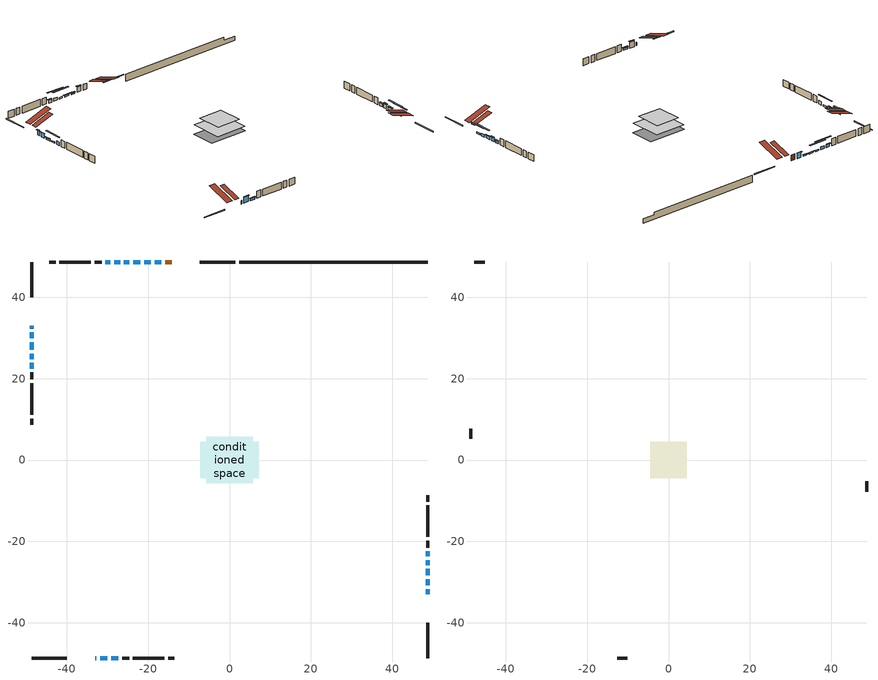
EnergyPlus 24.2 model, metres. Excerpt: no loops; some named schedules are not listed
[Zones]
conditioned space
 floor adiabatic (AdiabaticFloorConstruction): -5.76,-5.76 -5.76,5.76 5.76,5.76 5.76,-5.76 z0.79
 floor foundation (Slab1 construction): -7.15,-4.43 -7.15,4.43 7.15,4.43 7.15,-4.43 z-1.71
 wall outside (RimJoist1 construction): 1.41,48.67 -7.28,48.67 / -48.67,-48.67 -39.98,-48.67 / -48.67,48.67 -48.67,39.98 / 48.67,-48.67 48.67,-39.98 z0.79:1.09
 wall outside (AdiabaticWallConstruction 1): -14.23,48.67 -15.85,48.67 z0.79:2.82
 wall outside (AdiabaticWallConstruction): -33.03,-48.67 -32.72,-48.67 / -48.67,23.88 -48.67,22.44 z0.79:2.01; -16.77,48.67 -18.4,48.67 z0.79:2.62; -19.33,48.67 -20.96,48.67 z0.79:1.15; -21.88,48.67 -23.72,48.67 z0.79:1.2; -31.8,-48.67 -30.02,-48.67 z0.79:2.87; -29.09,-48.67 -27.31,-48.67 z0.79:1.45; -48.67,33.03 -48.67,32.32 z0.79:2.57; -48.67,31.39 -48.67,29.87 z0.79:2.31; -48.67,28.94 -48.67,27.06 z0.79:1.4; 48.67,-33.03 48.67,-31.71 / -24.64,48.67 -25.96,48.67 / -48.67,26.13 -48.67,24.81 z0.79:1.3; 48.67,-30.78 48.67,-29.31 z0.79:1.55; -26.89,48.67 -28.36,48.67 / 48.67,-23.68 48.67,-22.46 / -29.29,48.67 -30.51,48.67 z0.79:1.76; 48.67,-28.38 48.67,-26.76 z0.79:1.81; 48.67,-25.83 48.67,-24.61 z0.79:2.26
 wall outside (Wall1 construction): -31.44,48.67 -33.15,48.67 / -26.38,-48.67 -24.67,-48.67 / -48.67,21.51 -48.67,19.8 / 48.67,-21.53 48.67,-19.82 z0.79:3.23
 wall outside (Wall2 construction): -34.08,48.67 -41.83,48.67 / -23.74,-48.67 -16,-48.67 / -48.67,18.87 -48.67,11.12 / 48.67,-18.89 48.67,-11.14 z0.79:3.23
 wall outside (Wall3 construction): -42.76,48.67 -44.28,48.67 / -15.07,-48.67 -13.54,-48.67 / -48.67,10.19 -48.67,8.67 / 48.67,-10.21 48.67,-8.69 z0.79:3.23
 wall foundation (FoundationWall1 construction): 2.34,48.67,-1.71 2.34,48.67,0.79 44.03,48.67,0.79 44.03,48.67,-0.19 48.67,48.67,-0.19 48.67,48.67,-1.71
 window (WindowConstruction 12): -33.03,-48.67 -32.72,-48.67 z0.79:2.01
 window (WindowConstruction 4): -16.77,48.67 -18.4,48.67 z0.79:2.62
 window (WindowConstruction 5): -19.33,48.67 -20.96,48.67 z0.79:1.15
 window (WindowConstruction 6): -21.89,48.67 -23.71,48.67 z0.79:1.2
 window (WindowConstruction 7): -31.8,-48.67 -30.02,-48.67 z0.79:2.87
 window (WindowConstruction 8): -29.09,-48.67 -27.31,-48.67 z0.79:1.45
 window (WindowConstruction 9): -48.67,33.03 -48.67,32.32 z0.79:2.57
 window (WindowConstruction 10): -48.67,31.39 -48.67,29.87 z0.79:2.31
 window (WindowConstruction 11): -48.67,28.94 -48.67,27.06 z0.79:1.4
 window (WindowConstruction 14): 48.67,-33.03 48.67,-31.71 z0.79:1.3
 window (WindowConstruction 15): 48.67,-30.78 48.67,-29.31 z0.79:1.55
 window (WindowConstruction 16): -24.64,48.67 -25.96,48.67 z0.79:1.3
 window (WindowConstruction 17): -26.89,48.67 -28.36,48.67 z0.79:1.76
 window (WindowConstruction 18): -48.67,26.13 -48.67,24.81 z0.79:1.3
 window (WindowConstruction 13): -48.67,23.88 -48.67,22.44 z0.79:2.01
 window (WindowConstruction): 48.67,-28.38 48.67,-26.76 z0.79:1.8
 window (WindowConstruction 1): 48.67,-25.83 48.67,-24.61 z0.79:2.26
 window (WindowConstruction 2): 48.67,-23.68 48.67,-22.46 z0.79:1.76
 window (WindowConstruction 3): -29.29,48.67 -30.51,48.67 z0.79:1.76
 door (Door): -14.23,48.67 -15.84,48.67 z0.79:2.82
 ceiling adiabatic (AdiabaticFloorConstruction): 5.76,-5.76 5.76,5.76 -5.76,5.76 -5.76,-5.76 z0.79
 roof outside (Roof2 construction): -13.3,48.67,3.23 -13.3,41.57,5.59 -11.43,41.57,5.59 -11.43,48.67,3.23; -33.96,-48.67,3.23 -33.96,-41.57,5.59 -35.83,-41.57,5.59 -35.83,-48.67,3.23; -48.67,33.96,3.23 -41.57,33.96,5.59 -41.57,35.83,5.59 -48.67,35.83,3.23; 48.67,-33.96,3.23 41.57,-33.96,5.59 41.57,-35.83,5.59 48.67,-35.83,3.23
attic - vented
 floor to conditioned space (Floor1 construction Reversed): -4.46,-4.46 -4.46,4.46 4.46,4.46 4.46,-4.46 z3.23
 wall outside (Wall4 construction): -45.21,48.67 -47.74,48.67 / -12.61,-48.67 -10.09,-48.67 / -48.67,7.74 -48.67,5.21 / 48.67,-7.76 48.67,-5.24 z0.79:3.23
 roof outside (Roof1 construction): -10.5,48.67,3.23 -10.5,39.97,6.13 -8.21,39.97,6.13 -8.21,48.67,3.23; -36.76,-48.67,3.23 -36.76,-39.97,6.13 -39.05,-39.97,6.13 -39.05,-48.67,3.23; -48.67,36.76,3.23 -39.97,36.76,6.13 -39.97,39.05,6.13 -48.67,39.05,3.23; 48.67,-36.76,3.23 39.97,-36.76,6.13 39.97,-39.05,6.13 48.67,-39.05,3.23
shading: -18.6,48.67 -16.57,48.67 -16.57,49.08 -18.6,49.08 z2.82; -21.16,48.67 -19.13,48.67 -19.13,49.08 -21.16,49.08 z1.35; -23.92,48.67 -21.68,48.67 -21.68,49.08 -23.92,49.08 z1.4; -29.82,-48.67 -32,-48.67 -32,-49.08 -29.82,-49.08 z3.07; -27.11,-48.67 -29.29,-48.67 -29.29,-49.08 -27.11,-49.08 z1.65; -48.67,32.12 -48.67,33.23 -49.08,33.23 -49.08,32.12 z2.77; -48.67,29.67 -48.67,31.59 -49.08,31.59 -49.08,29.67 z2.52; -48.67,26.86 -48.67,29.14 -49.08,29.14 -49.08,26.86 z1.6; 48.67,-29.07 48.67,-35.67 49.08,-35.67 49.08,-29.07 z3.94; 48.67,-26.67 48.67,-33.42 49.08,-33.42 49.08,-26.67 z4.19; -28.6,48.67 -22,48.67 -22,49.08 -28.6,49.08 z3.94; -31,48.67 -24.25,48.67 -24.25,49.08 -31,49.08 z4.4; -48.67,22.17 -48.67,28.77 -49.08,28.77 -49.08,22.17 z3.94; 48.67,-26.56 48.67,-28.58 49.08,-28.58 49.08,-26.56 z2.01; 48.67,-24.41 48.67,-26.03 49.08,-26.03 49.08,-24.41 z2.46; 48.67,-22.26 48.67,-23.88 49.08,-23.88 49.08,-22.26 z1.96; -30.71,48.67 -29.09,48.67 -29.09,49.08 -30.71,49.08 z1.96
[Building]
Building 1: Terrain=Suburbs
[Site:Location]
Edmonton Intl AP_AB: Latitude {deg}=53.31; Longitude {deg}=-113.58; Time Zone {hr}=-7; Elevation {m}=723; Keep Site Location Information=Yes
[Site:GroundTemperature:Shallow]
-1.56185, -3.61833, -3.78302, -2.80711, 1.11059, 5.01004, 8.39065, 10.5322, 10.7141, 8.97234, 5.67794, 1.89811
[Site:WaterMainsTemperature]
Calculation Method=Schedule; Temperature Schedule=mains temperature schedule
[Material] Roughness=Rough; Thermal Absorptance=0.9
Name | Thickness {m} | Conductivity {W/m-K} | Density {kg/m3} | Specific Heat {J/kg-K} | Solar Absorptance | Visible Absorptance
asphalt or fiberglass shingles | 0.00635 | 0.162714 | 1121.4 | 1465.45 | 0.4 | 0.4
ceiling loosefill ins | 0.254 | 0.0480833 | 16.02 | 1046.75 | 0.7 | 0.7
ceiling stud and cavity | 0.1397 | 0.316081 | 65.682 | 1177.47 | 0.7 | 0.7
concrete 4.0 in. | 0.1016 | 1.803125 | 2242.8 | 837.4 | 0.7 | 0.7
concrete 8.0 in. | 0.2032 | 1.803125 | 2242.8 | 837.4 | 0.7 | 0.7
door material | 0.04445 | 0.053851 | 512.64 | 1214.23 | 0.7 | 0.7
exterior vertical ins | 0.0483764 | 0.029427 | 32.04 | 1214.23 | 0.7 | 0.7
floor covering | 0.0127 | 0.0433444 | 54.468 | 1339.84 | 0.6 | 0.6
floor rigid ins; wall rigid ins 1 | 0.512978 | 0.029427 | 32.04 | 1214.23 | 0.7 | 0.7
floor stud and cavity | 0.1397 | 1.75129 | 37.0049 | 1207.88 | 0.7 | 0.7
furniture material conditioned space 1 | 0.1524 | 0.115458 | 640.8 | 1214.23 | 0.6 | 0.6
gypsum board | 0.0127 | 0.160291 | 801 | 837.4 | 0.6 | 0.6
gypsum board 1 | 0.0127 | 0.160291 | 801 | 837.4 | 0.7 | 0.7
osb sheathing 0.5 in. | 0.0127 | 0.115458 | 512.64 | 1214.23 | 0.7 | 0.7
osb sheathing 0.75 in. | 0.01905 | 0.115458 | 512.64 | 1214.23 | 0.7 | 0.7
osb sheathing 2.0 in. | 0.0508 | 0.115458 | 512.64 | 1214.23 | 0.7 | 0.7
rim joist stud and cavity | 0.0508 | 0.0296634 | 125.044 | 1163.47 | 0.6 | 0.6
roof rigid ins; wall rigid ins | 0.051816 | 0.029427 | 32.04 | 1214.23 | 0.7 | 0.7
roof stud and cavity | 0.2032 | 0.131768 | 78.34581 | 1123.46 | 0.7 | 0.7
wall stud and cavity | 0.1397 | 0.234733 | 139.0536 | 1170.24 | 0.7 | 0.7
wall stud and cavity 1 | 0.1397 | 0.216775 | 139.0536 | 1170.24 | 0.7 | 0.7
wall stud and cavity 2 | 0.1397 | 0.453384 | 139.0536 | 1170.24 | 0.7 | 0.7
wall stud and cavity 3 | 0.0889 | 6.1454 | 50.32683 | 1063.81 | 0.6 | 0.6
wall stud and cavity 4 | 0.0889 | 0.380278 | 52.3479 | 1209.89 | 0.7 | 0.7
wall stud and cavity 5 | 0.0889 | 0.391764 | 83.0341 | 1211.67 | 0.7 | 0.7
wood siding | 0.0254 | 0.102417 | 544.68 | 1172.36 | 0.4 | 0.4
wood siding 1 | 0.00254 | 0.102417 | 544.68 | 1172.36 | 0.4 | 0.4
wood siding 2; wood siding 3; wood siding 4 | 0.0254 | 0.102417 | 544.68 | 1172.36 | 0.7 | 0.7
[WindowMaterial:SimpleGlazingSystem]
Name | U-Factor {W/m2-K} | Solar Heat Gain Coefficient
WindowMaterial | 2.24167 | 0.57
WindowMaterial 1 | 2.393277 | 0.5
WindowMaterial 10 | 2.37113 | 0.51
WindowMaterial 11 | 3.13539 | 0.43
WindowMaterial 12 | 2.53863 | 0.58
WindowMaterial 13 | 3.02808 | 0.47
WindowMaterial 14 | 2.32344 | 0.53
WindowMaterial 15 | 2.472769 | 0.47
WindowMaterial 16 | 2.26495 | 0.56
WindowMaterial 2 | 2.29164 | 0.54
WindowMaterial 3 | 2.28312 | 0.55
WindowMaterial 4 | 2.70046 | 0.5
WindowMaterial 5 | 2.617558 | 0.55
WindowMaterial 6 | 2.12017 | 0.61
WindowMaterial 7 | 2.49662 | 0.6
WindowMaterial 8 | 2.98606 | 0.55
WindowMaterial 9 | 2.17922 | 0.59
[Construction]
AdiabaticFloorConstruction: floor stud and cavity, floor rigid ins, osb sheathing 0.75 in., floor covering
AdiabaticWallConstruction: wood siding 3, wall rigid ins 1, wall stud and cavity 4, gypsum board
AdiabaticWallConstruction 1: wood siding 4, wall rigid ins 1, wall stud and cavity 4, gypsum board
Door: door material
Floor1 construction Reversed: gypsum board, ceiling stud and cavity, ceiling loosefill ins
FoundationWall1 construction: concrete 8.0 in., gypsum board 1
furniture construction conditioned space 1: furniture material conditioned space 1
PartitionWallConstruction: gypsum board, wall stud and cavity 5, gypsum board
RimJoist1 construction: wood siding 2, osb sheathing 2.0 in., rim joist stud and cavity
Roof1 construction: asphalt or fiberglass shingles
Roof2 construction: asphalt or fiberglass shingles, roof rigid ins, osb sheathing 0.75 in., roof stud and cavity, gypsum board
Slab1 construction: concrete 4.0 in.
Wall1 construction: wood siding, wall rigid ins, osb sheathing 0.5 in., wall stud and cavity, gypsum board
Wall2 construction: wood siding, wall rigid ins, osb sheathing 0.5 in., wall stud and cavity 1, gypsum board
Wall3 construction: wood siding, wall rigid ins, osb sheathing 0.5 in., wall stud and cavity 2, gypsum board
Wall4 construction: wood siding 1, wall stud and cavity 3
WindowConstruction: WindowMaterial
WindowConstruction 1: WindowMaterial 1
WindowConstruction 10: WindowMaterial 9
WindowConstruction 11: WindowMaterial 10
WindowConstruction 12: WindowMaterial 11
WindowConstruction 13: WindowMaterial 12
WindowConstruction 14: WindowMaterial 13
WindowConstruction 15: WindowMaterial 14
WindowConstruction 16; WindowConstruction 18: WindowMaterial 15
WindowConstruction 17: WindowMaterial 16
WindowConstruction 2; WindowConstruction 3: WindowMaterial 2
WindowConstruction 4: WindowMaterial 3
WindowConstruction 5: WindowMaterial 4
WindowConstruction 6: WindowMaterial 5
WindowConstruction 7: WindowMaterial 6
WindowConstruction 8: WindowMaterial 7
WindowConstruction 9: WindowMaterial 8
[Zone] Multiplier=1; Part of Total Floor Area=Yes
Name | Volume {m3}
attic - vented | 37.4581
conditioned space | 695.2
[Space]
Name | Zone | Volume {m3}
attic - vented 1 | attic - vented | 37.4581
conditioned space 1 | conditioned space | 695.2
[ZoneInfiltration:EffectiveLeakageArea]
infil attic - vented 1: Zone or Space=attic - vented 1; Schedule=Always On Discrete; Effective Air Leakage Area {cm2}=2770.09; Stack Coefficient=0.00037104; Wind Coefficient=1.30146e-05
[ZoneMixing]
whole house fan mix: Zone or Space=attic - vented; Schedule=Always On Continuous; Design Flow Rate Calculation Method=Flow/Zone; Design Flow Rate {m3/s}=0; Source Zone or Space=conditioned space
[SurfaceProperty:ExposedFoundationPerimeter]
Slab1: Exposed Perimeter Calculation Method=TotalExposedPerimeter; Total Exposed Perimeter {m}=46.329
[InternalMass] Zone or ZoneList=conditioned space; Space or SpaceList=conditioned space 1
Name | Construction | Surface Area {m2}
furniture mass conditioned space 1 | furniture construction conditioned space 1 | 103.8
partition wall mass | PartitionWallConstruction | 259.5
[Lights]
interior lighting: Zone or ZoneList or Space or SpaceList=conditioned space 1; Schedule=interior lighting schedule; Design Level Calculation Method=LightingLevel; Lighting Level {W}=343.2; Return Air Fraction=0; Fraction Radiant=0.6; Fraction Visible=0.2; Fraction Replaceable=1
[People]
occupants: Zone or ZoneList or Space or SpaceList=conditioned space 1; Number of People Schedule=occupants schedule; Number of People Calculation Method=People; Number of People=3; Fraction Radiant=0.314171; Sensible Heat Fraction=0.56303; Activity Level Schedule=occupants activity schedule; Carbon Dioxide Generation Rate {m3/s-W}=0; Enable ASHRAE 55 Comfort Warnings=No; Mean Radiant Temperature Calculation Type=EnclosureAveraged
[ElectricEquipment] Zone or ZoneList or Space or SpaceList=conditioned space 1; Design Level Calculation Method=EquipmentLevel
Name | Schedule | Design Level {W} | Fraction Latent | Fraction Radiant | Fraction Lost
clothes dryer | clothes dryer schedule | 140.772 | 0.015 | 0.081 | 0.85
clothes washer | clothes washer schedule | 32.1985 | 0.03 | 0.162 | 0.7
cooking range | cooking range schedule | 215.147 | 0.08 | 0.432 | 0.2
dishwasher | dishwasher schedule | 66.8632 | 0.3 | 0.18 | 0.4
fridge | fridge schedule | 72.9452 | 0 | 0.6 | 0
mech vent bath fan 0 | mech vent bath fan 0 schedule | 50.2 | 0 | 0 | 1
mech vent bath fan 1 | mech vent bath fan 1 schedule | 50.2 | 0 | 0 | 1
mech vent house fan | mech vent house fan schedule | 0 | 0 | 0 | 1
mech vent house fan cfis | mech vent house fan cfis schedule | 0 | 0 | 0 | 0
mech vent range fan 0 | mech vent range fan 0 schedule | 57 | 0 | 0 | 1
misc plug loads | misc plug loads schedule | 494.7 | 0.045 | 0.513 | 0.1
whole house fan | Always On Discrete | 0 | 0 | 0 | 1
[OtherEquipment] Zone or ZoneList or Space or SpaceList=conditioned space 1; Design Level Calculation Method=EquipmentLevel
Name | Fuel Type | Schedule | Design Level {W} | Fraction Latent | Fraction Radiant | Fraction Lost
clothes dryer 1 | Electricity | clothes dryer schedule | 0 | 0.015 | 0.081 | 0.85
cooking range 1 | Electricity | cooking range schedule | 0 | 0.08 | 0.432 | 0.2
general water use latent | None | general water use schedule | 62.594 | 1 | 0 | 0
general water use sensible | None | general water use schedule | -61.6891 | 0 | 0.6 | 0
mech vent house fan latent load | None | Always On Discrete | 0 | 1 | 0 | 0
mech vent house fan sensible load | None | Always On Discrete | 0 | 0 | 0 | 0
water heater energy adjustment1 | NaturalGas | Always On Discrete | 0.01 | 0 | 0 | 1
[ZoneInfiltration:DesignFlowRate] Zone or ZoneList or Space or SpaceList=conditioned space 1; Schedule=Always On Discrete; Design Flow Rate Calculation Method=Flow/Zone; Design Flow Rate {m3/s}=0
infil flow; natural vent flow; whole house fan flow
[Foundation:Kiva]
Foundation Kiva 1: Initial Indoor Air Temperature {C}=18; Wall Height Above Grade {m}=0.790011; Wall Depth Below Slab {m}=0.2032; Custom Block Material Name 1=exterior vertical ins; Custom Block Depth 1 {m}=2.5; Custom Block X Position 1 {m}=0.2159; Custom Block Z Position 1 {m}=0
[Foundation:Kiva:Settings]
Soil Conductivity {W/m-K}=0.849921; Soil Density {kg/m3}=1842.3; Soil Specific Heat {J/kg-K}=418.7; Ground Solar Absorptivity=0.9; Ground Thermal Absorptivity=0.9; Ground Surface Roughness {m}=0.03; Far-Field Width {m}=40; Deep-Ground Boundary Condition=ZeroFlux; Deep-Ground Depth {m}=40; Minimum Cell Dimension {m}=0.2; Maximum Cell Growth Coefficient=3; Simulation Timestep=Timestep
[Exterior:Lights]
exterior lighting: Schedule=exterior lighting schedule; Design Level {W}=75.6
[Schedule:Constant]
Name | Hourly Value
Always On Continuous; mech vent house fan schedule; mech vent house fan cfis schedule; Always On Discrete | 1
occupants activity schedule | 117.228
fridge schedule | 0
[Schedule:Week:Daily]
interior lighting schedule Week Rule - Jan1-Jan27: interior lighting schedule day, interior lighting schedule day, interior lighting schedule day, interior lighting schedule day, interior lighting schedule day, interior lighting schedule day, interior lighting schedule day, interior lighting schedule default day, interior lighting schedule default day, interior lighting schedule default day, interior lighting schedule default day, interior lighting schedule default day
interior lighting schedule Week Rule - Jan28-Feb3: interior lighting schedule day, interior lighting schedule day, interior lighting schedule day, interior lighting schedule day, interior lighting schedule day 1, interior lighting schedule day 1, interior lighting schedule day 1, interior lighting schedule default day, interior lighting schedule default day, interior lighting schedule default day, interior lighting schedule default day, interior lighting schedule default day
interior lighting schedule Week Rule - Feb4-Feb24: interior lighting schedule day 1, interior lighting schedule day 1, interior lighting schedule day 1, interior lighting schedule day 1, interior lighting schedule day 1, interior lighting schedule day 1, interior lighting schedule day 1, interior lighting schedule default day, interior lighting schedule default day, interior lighting schedule default day, interior lighting schedule default day, interior lighting schedule default day
interior lighting schedule Week Rule - Feb25-Mar3: interior lighting schedule day 1, interior lighting schedule day 1, interior lighting schedule day 1, interior lighting schedule day 1, interior lighting schedule day 2, interior lighting schedule day 2, interior lighting schedule day 2, interior lighting schedule default day, interior lighting schedule default day, interior lighting schedule default day, interior lighting schedule default day, interior lighting schedule default day
interior lighting schedule Week Rule - Mar4-Mar31: interior lighting schedule day 2, interior lighting schedule day 2, interior lighting schedule day 2, interior lighting schedule day 2, interior lighting schedule day 2, interior lighting schedule day 2, interior lighting schedule day 2, interior lighting schedule default day, interior lighting schedule default day, interior lighting schedule default day, interior lighting schedule default day, interior lighting schedule default day
interior lighting schedule Week Rule - Apr1-Apr28: interior lighting schedule day 3, interior lighting schedule day 3, interior lighting schedule day 3, interior lighting schedule day 3, interior lighting schedule day 3, interior lighting schedule day 3, interior lighting schedule day 3, interior lighting schedule default day, interior lighting schedule default day, interior lighting schedule default day, interior lighting schedule default day, interior lighting schedule default day
interior lighting schedule Week Rule - Apr29-May5: interior lighting schedule day 3, interior lighting schedule day 3, interior lighting schedule day 4, interior lighting schedule day 4, interior lighting schedule day 4, interior lighting schedule day 4, interior lighting schedule day 4, interior lighting schedule default day, interior lighting schedule default day, interior lighting schedule default day, interior lighting schedule default day, interior lighting schedule default day
interior lighting schedule Week Rule - May6-May26: interior lighting schedule day 4, interior lighting schedule day 4, interior lighting schedule day 4, interior lighting schedule day 4, interior lighting schedule day 4, interior lighting schedule day 4, interior lighting schedule day 4, interior lighting schedule default day, interior lighting schedule default day, interior lighting schedule default day, interior lighting schedule default day, interior lighting schedule default day
interior lighting schedule Week Rule - May27-Jun2: interior lighting schedule day 4, interior lighting schedule day 4, interior lighting schedule day 4, interior lighting schedule day 4, interior lighting schedule day 4, interior lighting schedule day 5, interior lighting schedule day 5, interior lighting schedule default day, interior lighting schedule default day, interior lighting schedule default day, interior lighting schedule default day, interior lighting schedule default day
interior lighting schedule Week Rule - Jun3-Jun30: interior lighting schedule day 5, interior lighting schedule day 5, interior lighting schedule day 5, interior lighting schedule day 5, interior lighting schedule day 5, interior lighting schedule day 5, interior lighting schedule day 5, interior lighting schedule default day, interior lighting schedule default day, interior lighting schedule default day, interior lighting schedule default day, interior lighting schedule default day
interior lighting schedule Week Rule - Jul1-Jul28: interior lighting schedule day 6, interior lighting schedule day 6, interior lighting schedule day 6, interior lighting schedule day 6, interior lighting schedule day 6, interior lighting schedule day 6, interior lighting schedule day 6, interior lighting schedule default day, interior lighting schedule default day, interior lighting schedule default day, interior lighting schedule default day, interior lighting schedule default day
interior lighting schedule Week Rule - Jul29-Aug4: interior lighting schedule day 6, interior lighting schedule day 6, interior lighting schedule day 6, interior lighting schedule day 7, interior lighting schedule day 7, interior lighting schedule day 7, interior lighting schedule day 7, interior lighting schedule default day, interior lighting schedule default day, interior lighting schedule default day, interior lighting schedule default day, interior lighting schedule default day
interior lighting schedule Week Rule - Aug5-Aug25: interior lighting schedule day 7, interior lighting schedule day 7, interior lighting schedule day 7, interior lighting schedule day 7, interior lighting schedule day 7, interior lighting schedule day 7, interior lighting schedule day 7, interior lighting schedule default day, interior lighting schedule default day, interior lighting schedule default day, interior lighting schedule default day, interior lighting schedule default day
interior lighting schedule Week Rule - Aug26-Sep1: interior lighting schedule day 7, interior lighting schedule day 7, interior lighting schedule day 7, interior lighting schedule day 7, interior lighting schedule day 7, interior lighting schedule day 7, interior lighting schedule day 8, interior lighting schedule default day, interior lighting schedule default day, interior lighting schedule default day, interior lighting schedule default day, interior lighting schedule default day
interior lighting schedule Week Rule - Sep2-Sep29: interior lighting schedule day 8, interior lighting schedule day 8, interior lighting schedule day 8, interior lighting schedule day 8, interior lighting schedule day 8, interior lighting schedule day 8, interior lighting schedule day 8, interior lighting schedule default day, interior lighting schedule default day, interior lighting schedule default day, interior lighting schedule default day, interior lighting schedule default day
interior lighting schedule Week Rule - Sep30-Oct6: interior lighting schedule day 8, interior lighting schedule day 9, interior lighting schedule day 9, interior lighting schedule day 9, interior lighting schedule day 9, interior lighting schedule day 9, interior lighting schedule day 9, interior lighting schedule default day, interior lighting schedule default day, interior lighting schedule default day, interior lighting schedule default day, interior lighting schedule default day
interior lighting schedule Week Rule - Oct7-Oct27: interior lighting schedule day 9, interior lighting schedule day 9, interior lighting schedule day 9, interior lighting schedule day 9, interior lighting schedule day 9, interior lighting schedule day 9, interior lighting schedule day 9, interior lighting schedule default day, interior lighting schedule default day, interior lighting schedule default day, interior lighting schedule default day, interior lighting schedule default day
interior lighting schedule Week Rule - Oct28-Nov3: interior lighting schedule day 9, interior lighting schedule day 9, interior lighting schedule day 9, interior lighting schedule day 9, interior lighting schedule day 10, interior lighting schedule day 10, interior lighting schedule day 10, interior lighting schedule default day, interior lighting schedule default day, interior lighting schedule default day, interior lighting schedule default day, interior lighting schedule default day
interior lighting schedule Week Rule - Nov4-Nov24: interior lighting schedule day 10, interior lighting schedule day 10, interior lighting schedule day 10, interior lighting schedule day 10, interior lighting schedule day 10, interior lighting schedule day 10, interior lighting schedule day 10, interior lighting schedule default day, interior lighting schedule default day, interior lighting schedule default day, interior lighting schedule default day, interior lighting schedule default day
interior lighting schedule Week Rule - Nov25-Dec1: interior lighting schedule day 10, interior lighting schedule day 10, interior lighting schedule day 10, interior lighting schedule day 10, interior lighting schedule day 10, interior lighting schedule day 10, interior lighting schedule day 11, interior lighting schedule default day, interior lighting schedule default day, interior lighting schedule default day, interior lighting schedule default day, interior lighting schedule default day
interior lighting schedule Week Rule - Dec2-Dec31: interior lighting schedule day 11, interior lighting schedule day 11, interior lighting schedule day 11, interior lighting schedule day 11, interior lighting schedule day 11, interior lighting schedule day 11, interior lighting schedule day 11, interior lighting schedule default day, interior lighting schedule default day, interior lighting schedule default day, interior lighting schedule default day, interior lighting schedule default day
occupants schedule Week Rule - Jan1-Dec31: occupants schedule day, occupants schedule day, occupants schedule day, occupants schedule day, occupants schedule day, occupants schedule day, occupants schedule day, occupants schedule default day, occupants schedule default day, occupants schedule default day, occupants schedule default day, occupants schedule default day
clothes dryer schedule Week Rule - Jan1-Dec31: clothes dryer schedule day, clothes dryer schedule day, clothes dryer schedule day, clothes dryer schedule day, clothes dryer schedule day, clothes dryer schedule day, clothes dryer schedule day, clothes dryer schedule default day, clothes dryer schedule default day, clothes dryer schedule default day, clothes dryer schedule default day, clothes dryer schedule default day
clothes washer schedule Week Rule - Jan1-Dec31: clothes washer schedule day, clothes washer schedule day, clothes washer schedule day, clothes washer schedule day, clothes washer schedule day, clothes washer schedule day, clothes washer schedule day, clothes washer schedule default day, clothes washer schedule default day, clothes washer schedule default day, clothes washer schedule default day, clothes washer schedule default day
cooking range schedule Week Rule - Jan1-Dec31: cooking range schedule day, cooking range schedule day, cooking range schedule day, cooking range schedule day, cooking range schedule day, cooking range schedule day, cooking range schedule day, cooking range schedule default day, cooking range schedule default day, cooking range schedule default day, cooking range schedule default day, cooking range schedule default day
dishwasher schedule Week Rule - Jan1-Dec31: dishwasher schedule day, dishwasher schedule day, dishwasher schedule day, dishwasher schedule day, dishwasher schedule day, dishwasher schedule day, dishwasher schedule day, dishwasher schedule default day, dishwasher schedule default day, dishwasher schedule default day, dishwasher schedule default day, dishwasher schedule default day
mech vent bath fan 0 schedule Week Rule - Jan1-Dec31: mech vent bath fan 0 schedule day, mech vent bath fan 0 schedule day, mech vent bath fan 0 schedule day, mech vent bath fan 0 schedule day, mech vent bath fan 0 schedule day, mech vent bath fan 0 schedule day, mech vent bath fan 0 schedule day, mech vent bath fan 0 schedule default day, mech vent bath fan 0 schedule default day, mech vent bath fan 0 schedule default day, mech vent bath fan 0 schedule default day, mech vent bath fan 0 schedule default day
mech vent bath fan 1 schedule Week Rule - Jan1-Dec31: mech vent bath fan 1 schedule day, mech vent bath fan 1 schedule day, mech vent bath fan 1 schedule day, mech vent bath fan 1 schedule day, mech vent bath fan 1 schedule day, mech vent bath fan 1 schedule day, mech vent bath fan 1 schedule day, mech vent bath fan 1 schedule default day, mech vent bath fan 1 schedule default day, mech vent bath fan 1 schedule default day, mech vent bath fan 1 schedule default day, mech vent bath fan 1 schedule default day
mech vent range fan 0 schedule Week Rule - Jan1-Dec31: mech vent range fan 0 schedule day, mech vent range fan 0 schedule day, mech vent range fan 0 schedule day, mech vent range fan 0 schedule day, mech vent range fan 0 schedule day, mech vent range fan 0 schedule day, mech vent range fan 0 schedule day, mech vent range fan 0 schedule default day, mech vent range fan 0 schedule default day, mech vent range fan 0 schedule default day, mech vent range fan 0 schedule default day, mech vent range fan 0 schedule default day
misc plug loads schedule Week Rule - Jan1-Dec31: misc plug loads schedule day, misc plug loads schedule day, misc plug loads schedule day, misc plug loads schedule day, misc plug loads schedule day, misc plug loads schedule day, misc plug loads schedule day, misc plug loads schedule default day, misc plug loads schedule default day, misc plug loads schedule default day, misc plug loads schedule default day, misc plug loads schedule default day
general water use schedule Week Rule - Jan1-Dec31: general water use schedule day, general water use schedule day, general water use schedule day, general water use schedule day, general water use schedule day, general water use schedule day, general water use schedule day, general water use schedule default day, general water use schedule default day, general water use schedule default day, general water use schedule default day, general water use schedule default day
exterior lighting schedule Week Rule - Jan1-Jan27: exterior lighting schedule day, exterior lighting schedule day, exterior lighting schedule day, exterior lighting schedule day, exterior lighting schedule day, exterior lighting schedule day, exterior lighting schedule day, exterior lighting schedule default day, exterior lighting schedule default day, exterior lighting schedule default day, exterior lighting schedule default day, exterior lighting schedule default day
exterior lighting schedule Week Rule - Jan28-Feb3: exterior lighting schedule day, exterior lighting schedule day, exterior lighting schedule day, exterior lighting schedule day, exterior lighting schedule day 1, exterior lighting schedule day 1, exterior lighting schedule day 1, exterior lighting schedule default day, exterior lighting schedule default day, exterior lighting schedule default day, exterior lighting schedule default day, exterior lighting schedule default day
exterior lighting schedule Week Rule - Feb4-Feb24: exterior lighting schedule day 1, exterior lighting schedule day 1, exterior lighting schedule day 1, exterior lighting schedule day 1, exterior lighting schedule day 1, exterior lighting schedule day 1, exterior lighting schedule day 1, exterior lighting schedule default day, exterior lighting schedule default day, exterior lighting schedule default day, exterior lighting schedule default day, exterior lighting schedule default day
exterior lighting schedule Week Rule - Feb25-Mar3: exterior lighting schedule day 1, exterior lighting schedule day 1, exterior lighting schedule day 1, exterior lighting schedule day 1, exterior lighting schedule day 2, exterior lighting schedule day 2, exterior lighting schedule day 2, exterior lighting schedule default day, exterior lighting schedule default day, exterior lighting schedule default day, exterior lighting schedule default day, exterior lighting schedule default day
exterior lighting schedule Week Rule - Mar4-Mar31: exterior lighting schedule day 2, exterior lighting schedule day 2, exterior lighting schedule day 2, exterior lighting schedule day 2, exterior lighting schedule day 2, exterior lighting schedule day 2, exterior lighting schedule day 2, exterior lighting schedule default day, exterior lighting schedule default day, exterior lighting schedule default day, exterior lighting schedule default day, exterior lighting schedule default day
exterior lighting schedule Week Rule - Apr1-Apr28: exterior lighting schedule day 3, exterior lighting schedule day 3, exterior lighting schedule day 3, exterior lighting schedule day 3, exterior lighting schedule day 3, exterior lighting schedule day 3, exterior lighting schedule day 3, exterior lighting schedule default day, exterior lighting schedule default day, exterior lighting schedule default day, exterior lighting schedule default day, exterior lighting schedule default day
exterior lighting schedule Week Rule - Apr29-May5: exterior lighting schedule day 3, exterior lighting schedule day 3, exterior lighting schedule day 4, exterior lighting schedule day 4, exterior lighting schedule day 4, exterior lighting schedule day 4, exterior lighting schedule day 4, exterior lighting schedule default day, exterior lighting schedule default day, exterior lighting schedule default day, exterior lighting schedule default day, exterior lighting schedule default day
[Schedule:Year]
interior lighting schedule: interior lighting schedule Week Rule - Jan1-Jan27, 1, 1, 1, 27, interior lighting schedule Week Rule - Jan28-Feb3, 1, 28, 2, 3, interior lighting schedule Week Rule - Feb4-Feb24, 2, 4, 2, 24, interior lighting schedule Week Rule - Feb25-Mar3, 2, 25, 3, 3, interior lighting schedule Week Rule - Mar4-Mar31, 3, 4, 3, 31, interior lighting schedule Week Rule - Apr1-Apr28, 4, 1, 4, 28, interior lighting schedule Week Rule - Apr29-May5, 4, 29, 5, 5, interior lighting schedule Week Rule - May6-May26, 5, 6, 5, 26, interior lighting schedule Week Rule - May27-Jun2, 5, 27, 6, 2, interior lighting schedule Week Rule - Jun3-Jun30, 6, 3, 6, 30, interior lighting schedule Week Rule - Jul1-Jul28, 7, 1, 7, 28, interior lighting schedule Week Rule - Jul29-Aug4, 7, 29, 8, 4, interior lighting schedule Week Rule - Aug5-Aug25, 8, 5, 8, 25, interior lighting schedule Week Rule - Aug26-Sep1, 8, 26, 9, 1, interior lighting schedule Week Rule - Sep2-Sep29, 9, 2, 9, 29, interior lighting schedule Week Rule - Sep30-Oct6, 9, 30, 10, 6, interior lighting schedule Week Rule - Oct7-Oct27, 10, 7, 10, 27, interior lighting schedule Week Rule - Oct28-Nov3, 10, 28, 11, 3, interior lighting schedule Week Rule - Nov4-Nov24, 11, 4, 11, 24, interior lighting schedule Week Rule - Nov25-Dec1, 11, 25, 12, 1, interior lighting schedule Week Rule - Dec2-Dec31, 12, 2, 12, 31
occupants schedule: occupants schedule Week Rule - Jan1-Dec31, 1, 1, 12, 31
clothes dryer schedule: clothes dryer schedule Week Rule - Jan1-Dec31, 1, 1, 12, 31
clothes washer schedule: clothes washer schedule Week Rule - Jan1-Dec31, 1, 1, 12, 31
cooking range schedule: cooking range schedule Week Rule - Jan1-Dec31, 1, 1, 12, 31
dishwasher schedule: dishwasher schedule Week Rule - Jan1-Dec31, 1, 1, 12, 31
mech vent bath fan 0 schedule: mech vent bath fan 0 schedule Week Rule - Jan1-Dec31, 1, 1, 12, 31
mech vent bath fan 1 schedule: mech vent bath fan 1 schedule Week Rule - Jan1-Dec31, 1, 1, 12, 31
mech vent range fan 0 schedule: mech vent range fan 0 schedule Week Rule - Jan1-Dec31, 1, 1, 12, 31
misc plug loads schedule: misc plug loads schedule Week Rule - Jan1-Dec31, 1, 1, 12, 31
general water use schedule: general water use schedule Week Rule - Jan1-Dec31, 1, 1, 12, 31
exterior lighting schedule: exterior lighting schedule Week Rule - Jan1-Jan27, 1, 1, 1, 27, exterior lighting schedule Week Rule - Jan28-Feb3, 1, 28, 2, 3, exterior lighting schedule Week Rule - Feb4-Feb24, 2, 4, 2, 24, exterior lighting schedule Week Rule - Feb25-Mar3, 2, 25, 3, 3, exterior lighting schedule Week Rule - Mar4-Mar31, 3, 4, 3, 31, exterior lighting schedule Week Rule - Apr1-Apr28, 4, 1, 4, 28, exterior lighting schedule Week Rule - Apr29-May5, 4, 29, 5, 5, exterior lighting schedule Week Rule - May6-May26, 5, 6, 5, 26, exterior lighting schedule Week Rule - May27-Jun2, 5, 27, 6, 2, exterior lighting schedule Week Rule - Jun3-Jun30, 6, 3, 6, 30, exterior lighting schedule Week Rule - Jul1-Jul28, 7, 1, 7, 28, exterior lighting schedule Week Rule - Jul29-Aug4, 7, 29, 8, 4, exterior lighting schedule Week Rule - Aug5-Aug25, 8, 5, 8, 25, exterior lighting schedule Week Rule - Aug26-Sep1, 8, 26, 9, 1, exterior lighting schedule Week Rule - Sep2-Sep29, 9, 2, 9, 29, exterior lighting schedule Week Rule - Sep30-Oct6, 9, 30, 10, 6, exterior lighting schedule Week Rule - Oct7-Oct27, 10, 7, 10, 27, exterior lighting schedule Week Rule - Oct28-Nov3, 10, 28, 11, 3, exterior lighting schedule Week Rule - Nov4-Nov24, 11, 4, 11, 24, exterior lighting schedule Week Rule - Nov25-Dec1, 11, 25, 12, 1, exterior lighting schedule Week Rule - Dec2-Dec31, 12, 2, 12, 31
[Schedule:Compact]
mains temperature schedule: Through: 01/01, For: AllDays, Until: 24:00, 3.97167, Through: 01/02, For: AllDays, Until: 24:00, 3.90778, Through: 01/03, For: AllDays, Until: 24:00, 3.84556, Through: 01/04, For: AllDays, Until: 24:00, 3.78389, Through: 01/05, For: AllDays, Until: 24:00, 3.72278, Through: 01/06, For: AllDays, Until: 24:00, 3.66278, Through: 01/07, For: AllDays, Until: 24:00, 3.60389, Through: 01/08, For: AllDays, Until: 24:00, 3.54556, Through: 01/09, For: AllDays, Until: 24:00, 3.48833, Through: 01/10, For: AllDays, Until: 24:00, 3.43167, Through: 01/11, For: AllDays, Until: 24:00, 3.37611, Through: 01/12, For: AllDays, Until: 24:00, 3.32167, Through: 01/13, For: AllDays, Until: 24:00, 3.26833, Through: 01/14, For: AllDays, Until: 24:00, 3.21556, Through: 01/15, For: AllDays, Until: 24:00, 3.16444, Through: 01/16, For: AllDays, Until: 24:00, 3.11389, Through: 01/17, For: AllDays, Until: 24:00, 3.06444, Through: 01/18, For: AllDays, Until: 24:00, 3.01611, Through: 01/19, For: AllDays, Until: 24:00, 2.96889, Through: 01/20, For: AllDays, Until: 24:00, 2.92278, Through: 01/21, For: AllDays, Until: 24:00, 2.87722, Through: 01/22, For: AllDays, Until: 24:00, 2.83333, Through: 01/23, For: AllDays, Until: 24:00, 2.79056, Through: 01/24, For: AllDays, Until: 24:00, 2.74889, Through: 01/25, For: AllDays, Until: 24:00, 2.70833, Through: 01/26, For: AllDays, Until: 24:00, 2.66889, Through: 01/27, For: AllDays, Until: 24:00, 2.63056, Through: 01/28, For: AllDays, Until: 24:00, 2.59333, Through: 01/29, For: AllDays, Until: 24:00, 2.55778, Through: 01/30, For: AllDays, Until: 24:00, 2.52278, Through: 01/31, For: AllDays, Until: 24:00, 2.48944, Through: 02/01, For: AllDays, Until: 24:00, 2.45722, Through: 02/02, For: AllDays, Until: 24:00, 2.42611, Through: 02/03, For: AllDays, Until: 24:00, 2.39667, Through: 02/04, For: AllDays, Until: 24:00, 2.36833, Through: 02/05, For: AllDays, Until: 24:00, 2.34111, Through: 02/06, For: AllDays, Until: 24:00, 2.315, Through: 02/07, For: AllDays, Until: 24:00, 2.29056, Through: 02/08, For: AllDays, Until: 24:00, 2.26722, Through: 02/09, For: AllDays, Until: 24:00, 2.245, Through: 02/10, For: AllDays, Until: 24:00, 2.22444, Through: 02/11, For: AllDays, Until: 24:00, 2.20444, Through: 02/12, For: AllDays, Until: 24:00, 2.18667, Through: 02/13, For: AllDays, Until: 24:00, 2.17, Through: 02/14, For: AllDays, Until: 24:00, 2.15444, Through: 02/15, For: AllDays, Until: 24:00, 2.14, Through: 02/16, For: AllDays, Until: 24:00, 2.12722, Through: 02/17, For: AllDays, Until: 24:00, 2.11556, Through: 02/18, For: AllDays, Until: 24:00, 2.10556, Through: 02/19, For: AllDays, Until: 24:00, 2.09667, Through: 02/20, For: AllDays, Until: 24:00, 2.08889, Through: 02/21, For: AllDays, Until: 24:00, 2.08278, Through: 02/22, For: AllDays, Until: 24:00, 2.07833, Through: 02/23, For: AllDays, Until: 24:00, 2.07444, Through: 02/24, For: AllDays, Until: 24:00, 2.07278, Through: 02/25, For: AllDays, Until: 24:00, 2.07167, Through: 02/26, For: AllDays, Until: 24:00, 2.07222, Through: 02/27, For: AllDays, Until: 24:00, 2.07444, Through: 02/28, For: AllDays, Until: 24:00, 2.07778, Through: 03/01, For: AllDays, Until: 24:00, 2.08222, Through: 03/02, For: AllDays, Until: 24:00, 2.08833, Through: 03/03, For: AllDays, Until: 24:00, 2.09556, Through: 03/04, For: AllDays, Until: 24:00, 2.10444, Through: 03/05, For: AllDays, Until: 24:00, 2.11444, Through: 03/06, For: AllDays, Until: 24:00, 2.12556, Through: 03/07, For: AllDays, Until: 24:00, 2.13833, Through: 03/08, For: AllDays, Until: 24:00, 2.15278, Through: 03/09, For: AllDays, Until: 24:00, 2.16778, Through: 03/10, For: AllDays, Until: 24:00, 2.18444, Through: 03/11, For: AllDays, Until: 24:00, 2.20278, Through: 03/12, For: AllDays, Until: 24:00, 2.22167, Through: 03/13, For: AllDays, Until: 24:00, 2.24278, Through: 03/14, For: AllDays, Until: 24:00, 2.26444, Through: 03/15, For: AllDays, Until: 24:00, 2.28778, Through: 03/16, For: AllDays, Until: 24:00, 2.31222, Through: 03/17, For: AllDays, Until: 24:00, 2.33778, Through: 03/18, For: AllDays, Until: 24:00, 2.365, Through: 03/19, For: AllDays, Until: 24:00, 2.39333, Through: 03/20, For: AllDays, Until: 24:00, 2.42278, Through: 03/21, For: AllDays, Until: 24:00, 2.45389, Through: 03/22, For: AllDays, Until: 24:00, 2.48611, Through: 03/23, For: AllDays, Until: 24:00, 2.51889, Through: 03/24, For: AllDays, Until: 24:00, 2.55389, Through: 03/25, For: AllDays, Until: 24:00, 2.58944, Through: 03/26, For: AllDays, Until: 24:00, 2.62611, Through: 03/27, For: AllDays, Until: 24:00, 2.66444, Through: 03/28, For: AllDays, Until: 24:00, 2.70389, Through: 03/29, For: AllDays, Until: 24:00, 2.74389, Through: 03/30, For: AllDays, Until: 24:00, 2.78556, Through: 03/31, For: AllDays, Until: 24:00, 2.82833, Through: 04/01, For: AllDays, Until: 24:00, 2.87222, Through: 04/02, For: AllDays, Until: 24:00, 2.91722, Through: 04/03, For: AllDays, Until: 24:00, 2.96333, Through: 04/04, For: AllDays, Until: 24:00, 3.01056, Through: 04/05, For: AllDays, Until: 24:00, 3.05889, Through: 04/06, For: AllDays, Until: 24:00, 3.10833, Through: 04/07, For: AllDays, Until: 24:00, 3.15833, Through: 04/08, For: AllDays, Until: 24:00, 3.21, Through: 04/09, For: AllDays, Until: 24:00, 3.26222, Through: 04/10, For: AllDays, Until: 24:00, 3.31556, Through: 04/11, For: AllDays, Until: 24:00, 3.37, Through: 04/12, For: AllDays, Until: 24:00, 3.42556, Through: 04/13, For: AllDays, Until: 24:00, 3.48167, Through: 04/14, For: AllDays, Until: 24:00, 3.53889, Through: 04/15, For: AllDays, Until: 24:00, 3.59722, Through: 04/16, For: AllDays, Until: 24:00, 3.65611, Through: 04/17, For: AllDays, Until: 24:00, 3.71611, Through: 04/18, For: AllDays, Until: 24:00, 3.77667, Through: 04/19, For: AllDays, Until: 24:00, 3.83833, Through: 04/20, For: AllDays, Until: 24:00, 3.90111, Through: 04/21, For: AllDays, Until: 24:00, 3.96444, Through: 04/22, For: AllDays, Until: 24:00, 4.02833, Through: 04/23, For: AllDays, Until: 24:00, 4.09333, Through: 04/24, For: AllDays, Until: 24:00, 4.15889, Through: 04/25, For: AllDays, Until: 24:00, 4.225, Through: 04/26, For: AllDays, Until: 24:00, 4.29222, Through: 04/27, For: AllDays, Until: 24:00, 4.36, Through: 04/28, For: AllDays, Until: 24:00, 4.42833, Through: 04/29, For: AllDays, Until: 24:00, 4.49722, Through: 04/30, For: AllDays, Until: 24:00, 4.56667, Through: 05/01, For: AllDays, Until: 24:00, 4.63722, Through: 05/02, For: AllDays, Until: 24:00, 4.70833, Through: 05/03, For: AllDays, Until: 24:00, 4.77944, Through: 05/04, For: AllDays, Until: 24:00, 4.85167, Through: 05/05, For: AllDays, Until: 24:00, 4.92389, Through: 05/06, For: AllDays, Until: 24:00, 4.99722, Through: 05/07, For: AllDays, Until: 24:00, 5.07056, Through: 05/08, For: AllDays, Until: 24:00, 5.145, Through: 05/09, For: AllDays, Until: 24:00, 5.21944, Through: 05/10, For: AllDays, Until: 24:00, 5.29389, Through: 05/11, For: AllDays, Until: 24:00, 5.36944, Through: 05/12, For: AllDays, Until: 24:00, 5.445, Through: 05/13, For: AllDays, Until: 24:00, 5.52111, Through: 05/14, For: AllDays, Until: 24:00, 5.59722, Through: 05/15, For: AllDays, Until: 24:00, 5.67389, Through: 05/16, For: AllDays, Until: 24:00, 5.75056, Through: 05/17, For: AllDays, Until: 24:00, 5.82778, Through: 05/18, For: AllDays, Until: 24:00, 5.90556, Through: 05/19, For: AllDays, Until: 24:00, 5.98278, Through: 05/20, For: AllDays, Until: 24:00, 6.06056, Through: 05/21, For: AllDays, Until: 24:00, 6.13889, Through: 05/22, For: AllDays, Until: 24:00, 6.21667, Through: 05/23, For: AllDays, Until: 24:00, 6.295, Through: 05/24, For: AllDays, Until: 24:00, 6.37333, Through: 05/25, For: AllDays, Until: 24:00, 6.45222, Through: 05/26, For: AllDays, Until: 24:00, 6.53056, Through: 05/27, For: AllDays, Until: 24:00, 6.60889, Through: 05/28, For: AllDays, Until: 24:00, 6.68778, Through: 05/29, For: AllDays, Until: 24:00, 6.76611, Through: 05/30, For: AllDays, Until: 24:00, 6.84444, Through: 05/31, For: AllDays, Until: 24:00, 6.92278, Through: 06/01, For: AllDays, Until: 24:00, 7.00111, Through: 06/02, For: AllDays, Until: 24:00, 7.07944, Through: 06/03, For: AllDays, Until: 24:00, 7.15778, Through: 06/04, For: AllDays, Until: 24:00, 7.23556, Through: 06/05, For: AllDays, Until: 24:00, 7.31333, Through: 06/06, For: AllDays, Until: 24:00, 7.39056, Through: 06/07, For: AllDays, Until: 24:00, 7.46833, Through: 06/08, For: AllDays, Until: 24:00, 7.545, Through: 06/09, For: AllDays, Until: 24:00, 7.62222, Through: 06/10, For: AllDays, Until: 24:00, 7.69833, Through: 06/11, For: AllDays, Until: 24:00, 7.775, Through: 06/12, For: AllDays, Until: 24:00, 7.85056, Through: 06/13, For: AllDays, Until: 24:00, 7.92611, Through: 06/14, For: AllDays, Until: 24:00, 8.00111, Through: 06/15, For: AllDays, Until: 24:00, 8.07611, Through: 06/16, For: AllDays, Until: 24:00, 8.15056, Through: 06/17, For: AllDays, Until: 24:00, 8.22389, Through: 06/18, For: AllDays, Until: 24:00, 8.29778, Through: 06/19, For: AllDays, Until: 24:00, 8.37056, Through: 06/20, For: AllDays, Until: 24:00, 8.44278, Through: 06/21, For: AllDays, Until: 24:00, 8.51444, Through: 06/22, For: AllDays, Until: 24:00, 8.58611, Through: 06/23, For: AllDays, Until: 24:00, 8.65667, Through: 06/24, For: AllDays, Until: 24:00, 8.72667, Through: 06/25, For: AllDays, Until: 24:00, 8.79611, Through: 06/26, For: AllDays, Until: 24:00, 8.865, Through: 06/27, For: AllDays, Until: 24:00, 8.93333, Through: 06/28, For: AllDays, Until: 24:00, 9.00056, Through: 06/29, For: AllDays, Until: 24:00, 9.06778, Through: 06/30, For: AllDays, Until: 24:00, 9.13333, Through: 07/01, For: AllDays, Until: 24:00, 9.19889, Through: 07/02, For: AllDays, Until: 24:00, 9.26333, Through: 07/03, For: AllDays, Until: 24:00, 9.32722, Through: 07/04, For: AllDays, Until: 24:00, 9.39056, Through: 07/05, For: AllDays, Until: 24:00, 9.45278, Through: 07/06, For: AllDays, Until: 24:00, 9.51389, Through: 07/07, For: AllDays, Until: 24:00, 9.57444, Through: 07/08, For: AllDays, Until: 24:00, 9.63389, Through: 07/09, For: AllDays, Until: 24:00, 9.69278, Through: 07/10, For: AllDays, Until: 24:00, 9.75056, Through: 07/11, For: AllDays, Until: 24:00, 9.80778, Through: 07/12, For: AllDays, Until: 24:00, 9.86333, Through: 07/13, For: AllDays, Until: 24:00, 9.91833, Through: 07/14, For: AllDays, Until: 24:00, 9.97278, Through: 07/15, For: AllDays, Until: 24:00, 10.0256, Through: 07/16, For: AllDays, Until: 24:00, 10.0778, Through: 07/17, For: AllDays, Until: 24:00, 10.1289, Through: 07/18, For: AllDays, Until: 24:00, 10.1789, Through: 07/19, For: AllDays, Until: 24:00, 10.2278, Through: 07/20, For: AllDays, Until: 24:00, 10.2756, Through: 07/21, For: AllDays, Until: 24:00, 10.3222, Through: 07/22, For: AllDays, Until: 24:00, 10.3683, Through: 07/23, For: AllDays, Until: 24:00, 10.4128, Through: 07/24, For: AllDays, Until: 24:00, 10.4561, Through: 07/25, For: AllDays, Until: 24:00, 10.4989, Through: 07/26, For: AllDays, Until: 24:00, 10.54, Through: 07/27, For: AllDays, Until: 24:00, 10.58, Through: 07/28, For: AllDays, Until: 24:00, 10.6189, Through: 07/29, For: AllDays, Until: 24:00, 10.6567, Through: 07/30, For: AllDays, Until: 24:00, 10.6928, Through: 07/31, For: AllDays, Until: 24:00, 10.7283, Through: 08/01, For: AllDays, Until: 24:00, 10.7622, Through: 08/02, For: AllDays, Until: 24:00, 10.7956, Through: 08/03, For: AllDays, Until: 24:00, 10.8272, Through: 08/04, For: AllDays, Until: 24:00, 10.8572, Through: 08/05, For: AllDays, Until: 24:00, 10.8867, Through: 08/06, For: AllDays, Until: 24:00, 10.9144, Through: 08/07, For: AllDays, Until: 24:00, 10.9411, Through: 08/08, For: AllDays, Until: 24:00, 10.9667, Through: 08/09, For: AllDays, Until: 24:00, 10.9906, Through: 08/10, For: AllDays, Until: 24:00, 11.0133, Through: 08/11, For: AllDays, Until: 24:00, 11.035, Through: 08/12, For: AllDays, Until: 24:00, 11.055, Through: 08/13, For: AllDays, Until: 24:00, 11.0739, Through: 08/14, For: AllDays, Until: 24:00, 11.0917, Through: 08/15, For: AllDays, Until: 24:00, 11.1078, Through: 08/16, For: AllDays, Until: 24:00, 11.1228, Through: 08/17, For: AllDays, Until: 24:00, 11.1361, Through: 08/18, For: AllDays, Until: 24:00, 11.1483, Through: 08/19, For: AllDays, Until: 24:00, 11.1594, Through: 08/20, For: AllDays, Until: 24:00, 11.1689, Through: 08/21, For: AllDays, Until: 24:00, 11.1772, Through: 08/22, For: AllDays, Until: 24:00, 11.1844, Through: 08/23, For: AllDays, Until: 24:00, 11.19, Through: 08/24, For: AllDays, Until: 24:00, 11.1939, Through: 08/25, For: AllDays, Until: 24:00, 11.1967, Through: 08/26, For: AllDays, Until: 24:00, 11.1983, Through: 08/27, For: AllDays, Until: 24:00, 11.1983, Through: 08/28, For: AllDays, Until: 24:00, 11.1972, Through: 08/29, For: AllDays, Until: 24:00, 11.195, Through: 08/30, For: AllDays, Until: 24:00, 11.1911, Through: 08/31, For: AllDays, Until: 24:00, 11.1856, Through: 09/01, For: AllDays, Until: 24:00, 11.1789, Through: 09/02, For: AllDays, Until: 24:00, 11.1711, Through: 09/03, For: AllDays, Until: 24:00, 11.1617, Through: 09/04, For: AllDays, Until: 24:00, 11.1511, Through: 09/05, For: AllDays, Until: 24:00, 11.1394, Through: 09/06, For: AllDays, Until: 24:00, 11.1261, Through: 09/07, For: AllDays, Until: 24:00, 11.1111, Through: 09/08, For: AllDays, Until: 24:00, 11.0956, Through: 09/09, For: AllDays, Until: 24:00, 11.0778, Through: 09/10, For: AllDays, Until: 24:00, 11.0594, Through: 09/11, For: AllDays, Until: 24:00, 11.0394, Through: 09/12, For: AllDays, Until: 24:00, 11.0183, Through: 09/13, For: AllDays, Until: 24:00, 10.9961, Through: 09/14, For: AllDays, Until: 24:00, 10.9722, Through: 09/15, For: AllDays, Until: 24:00, 10.9472, Through: 09/16, For: AllDays, Until: 24:00, 10.9206, Through: 09/17, For: AllDays, Until: 24:00, 10.8928, Through: 09/18, For: AllDays, Until: 24:00, 10.8639, Through: 09/19, For: AllDays, Until: 24:00, 10.8339, Through: 09/20, For: AllDays, Until: 24:00, 10.8028, Through: 09/21, For: AllDays, Until: 24:00, 10.77, Through: 09/22, For: AllDays, Until: 24:00, 10.7361, Through: 09/23, For: AllDays, Until: 24:00, 10.7011, Through: 09/24, For: AllDays, Until: 24:00, 10.665, Through: 09/25, For: AllDays, Until: 24:00, 10.6272, Through: 09/26, For: AllDays, Until: 24:00, 10.5889, Through: 09/27, For: AllDays, Until: 24:00, 10.5489, Through: 09/28, For: AllDays, Until: 24:00, 10.5078, Through: 09/29, For: AllDays, Until: 24:00, 10.4661, Through: 09/30, For: AllDays, Until: 24:00, 10.4228, Through: 10/01, For: AllDays, Until: 24:00, 10.3783, Through: 10/02, For: AllDays, Until: 24:00, 10.3328, Through: 10/03, For: AllDays, Until: 24:00, 10.2861, Through: 10/04, For: AllDays, Until: 24:00, 10.2383, Through: 10/05, For: AllDays, Until: 24:00, 10.19, Through: 10/06, For: AllDays, Until: 24:00, 10.14, Through: 10/07, For: AllDays, Until: 24:00, 10.0894, Through: 10/08, For: AllDays, Until: 24:00, 10.0372, Through: 10/09, For: AllDays, Until: 24:00, 9.98444, Through: 10/10, For: AllDays, Until: 24:00, 9.93056, Through: 10/11, For: AllDays, Until: 24:00, 9.87611, Through: 10/12, For: AllDays, Until: 24:00, 9.82, Through: 10/13, For: AllDays, Until: 24:00, 9.76333, Through: 10/14, For: AllDays, Until: 24:00, 9.70611, Through: 10/15, For: AllDays, Until: 24:00, 9.64722, Through: 10/16, For: AllDays, Until: 24:00, 9.58778, Through: 10/17, For: AllDays, Until: 24:00, 9.52778, Through: 10/18, For: AllDays, Until: 24:00, 9.46667, Through: 10/19, For: AllDays, Until: 24:00, 9.40444, Through: 10/20, For: AllDays, Until: 24:00, 9.34167, Through: 10/21, For: AllDays, Until: 24:00, 9.27778, Through: 10/22, For: AllDays, Until: 24:00, 9.21333, Through: 10/23, For: AllDays, Until: 24:00, 9.14833, Through: 10/24, For: AllDays, Until: 24:00, 9.08222, Through: 10/25, For: AllDays, Until: 24:00, 9.01556, Through: 10/26, For: AllDays, Until: 24:00, 8.94833, Through: 10/27, For: AllDays, Until: 24:00, 8.88056, Through: 10/28, For: AllDays, Until: 24:00, 8.81167, Through: 10/29, For: AllDays, Until: 24:00, 8.74222, Through: 10/30, For: AllDays, Until: 24:00, 8.67222, Through: 10/31, For: AllDays, Until: 24:00, 8.60167, Through: 11/01, For: AllDays, Until: 24:00, 8.53056, Through: 11/02, For: AllDays, Until: 24:00, 8.45889, Through: 11/03, For: AllDays, Until: 24:00, 8.38667, Through: 11/04, For: AllDays, Until: 24:00, 8.31389, Through: 11/05, For: AllDays, Until: 24:00, 8.24056, Through: 11/06, For: AllDays, Until: 24:00, 8.16667, Through: 11/07, For: AllDays, Until: 24:00, 8.09278, Through: 11/08, For: AllDays, Until: 24:00, 8.01833, Through: 11/09, For: AllDays, Until: 24:00, 7.94278, Through: 11/10, For: AllDays, Until: 24:00, 7.86778, Through: 11/11, For: AllDays, Until: 24:00, 7.79167, Through: 11/12, For: AllDays, Until: 24:00, 7.71556, Through: 11/13, For: AllDays, Until: 24:00, 7.63944, Through: 11/14, For: AllDays, Until: 24:00, 7.56222, Through: 11/15, For: AllDays, Until: 24:00, 7.48556, Through: 11/16, For: AllDays, Until: 24:00, 7.40833, Through: 11/17, For: AllDays, Until: 24:00, 7.33056, Through: 11/18, For: AllDays, Until: 24:00, 7.25278, Through: 11/19, For: AllDays, Until: 24:00, 7.175, Through: 11/20, For: AllDays, Until: 24:00, 7.09722, Through: 11/21, For: AllDays, Until: 24:00, 7.01889, Through: 11/22, For: AllDays, Until: 24:00, 6.94056, Through: 11/23, For: AllDays, Until: 24:00, 6.86222, Through: 11/24, For: AllDays, Until: 24:00, 6.78389, Through: 11/25, For: AllDays, Until: 24:00, 6.705, Through: 11/26, For: AllDays, Until: 24:00, 6.62667, Through: 11/27, For: AllDays, Until: 24:00, 6.54833, Through: 11/28, For: AllDays, Until: 24:00, 6.46944, Through: 11/29, For: AllDays, Until: 24:00, 6.39111, Through: 11/30, For: AllDays, Until: 24:00, 6.31278, Through: 12/01, For: AllDays, Until: 24:00, 6.23444, Through: 12/02, For: AllDays, Until: 24:00, 6.15611, Through: 12/03, For: AllDays, Until: 24:00, 6.07833, Through: 12/04, For: AllDays, Until: 24:00, 6.00056, Through: 12/05, For: AllDays, Until: 24:00, 5.92278, Through: 12/06, For: AllDays, Until: 24:00, 5.84556, Through: 12/07, For: AllDays, Until: 24:00, 5.76833, Through: 12/08, For: AllDays, Until: 24:00, 5.69111, Through: 12/09, For: AllDays, Until: 24:00, 5.61444, Through: 12/10, For: AllDays, Until: 24:00, 5.53778, Through: 12/11, For: AllDays, Until: 24:00, 5.46222, Through: 12/12, For: AllDays, Until: 24:00, 5.38611, Through: 12/13, For: AllDays, Until: 24:00, 5.31111, Through: 12/14, For: AllDays, Until: 24:00, 5.23611, Through: 12/15, For: AllDays, Until: 24:00, 5.16167, Through: 12/16, For: AllDays, Until: 24:00, 5.08722, Through: 12/17, For: AllDays, Until: 24:00, 5.01389, Through: 12/18, For: AllDays, Until: 24:00, 4.94056, Through: 12/19, For: AllDays, Until: 24:00, 4.86778, Through: 12/20, For: AllDays, Until: 24:00, 4.79556, Through: 12/21, For: AllDays, Until: 24:00, 4.72389, Through: 12/22, For: AllDays, Until: 24:00, 4.65333, Through: 12/23, For: AllDays, Until: 24:00, 4.58278, Through: 12/24, For: AllDays, Until: 24:00, 4.51278, Through: 12/25, For: AllDays, Until: 24:00, 4.44389, Through: 12/26, For: AllDays, Until: 24:00, 4.375, Through: 12/27, For: AllDays, Until: 24:00, 4.30722, Through: 12/28, For: AllDays, Until: 24:00, 4.24, Through: 12/29, For: AllDays, Until: 24:00, 4.17333, Through: 12/30, For: AllDays, Until: 24:00, 4.10778, Through: 12/31, For: AllDays, Until: 24:00, 4.04278
